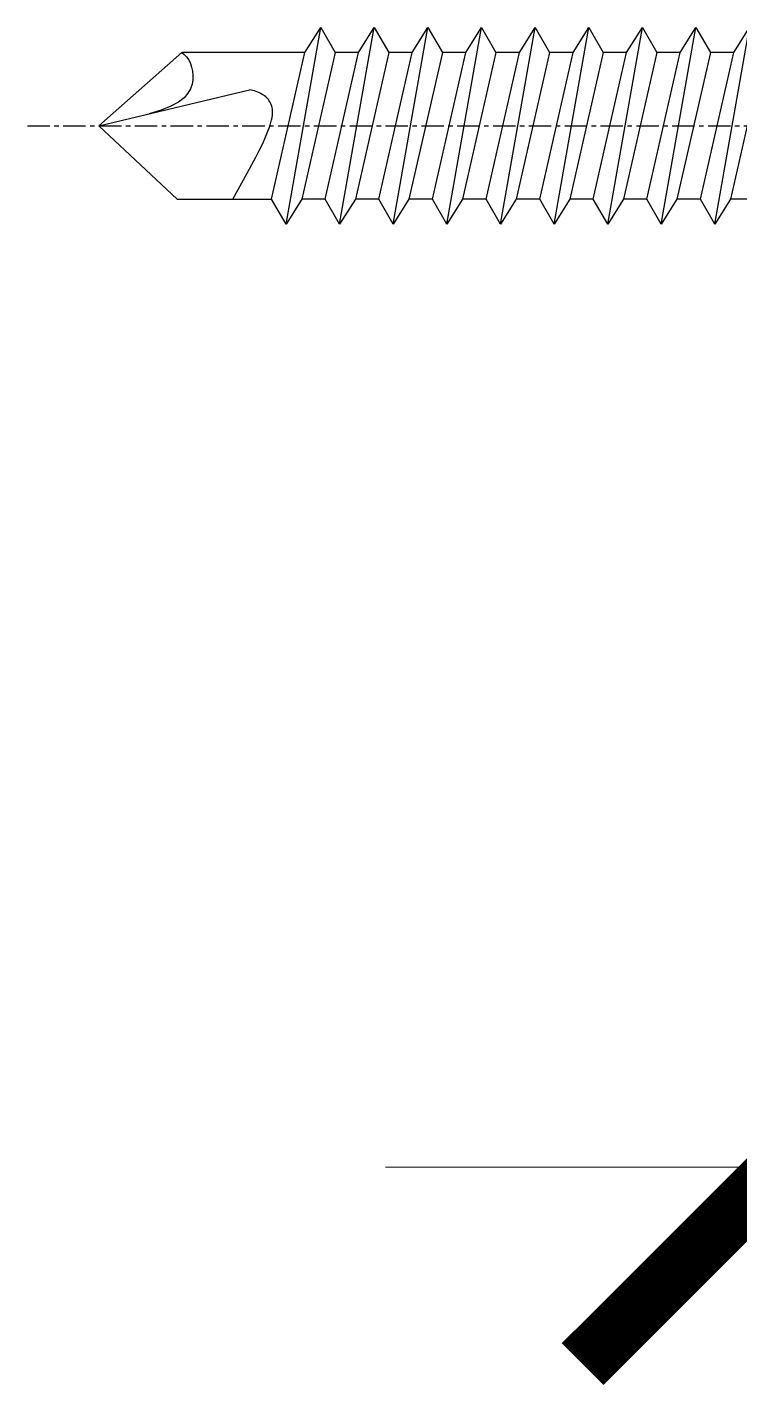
# Model space of a CAD drawing. Header units: millimetres. Extents: x -547695 to 905972, y -1055718 to 167349.
# Drawn here: x -516408.4 to -516265.3, y -1036734.6 to -1036459.8 of the extents above; entities that cross this region are included whole.
import ezdxf

# ---------------------------------------------------------------- set-up
doc = ezdxf.new("R2010")
doc.units = ezdxf.units.MM
doc.linetypes.add('View-XTD-CT Cua$0$View-XĐL-CT Cửa$0$CENTER', pattern=[2, 1.25, -0.25, 0.25, -0.25])
doc.layers.get('DEFPOINTS').update_dxf_attribs({"color": 1, "lineweight": 25})
doc.layers.add('View-XTD-CT Cua$0$View-XĐL-CT Cửa$0$KT-Dim', color=5, linetype='Continuous', lineweight=15)
doc.layers.add('View-XTD-CT Cua$0$View-XĐL-CT Cửa$0$KT-NetThay', color=7, linetype='Continuous', lineweight=18)
doc.layers.add('View-XTD-CT Cua$0$View-XĐL-CT Cửa$0$Screw', color=253, linetype='Continuous')
doc.styles.add('View-XTD-CT Cua$0$View-XĐL-CT Cửa$0$GM-Arial', font='arial.ttf')
doc.dimstyles.new('View-XTD-CT Cua$0$View-XĐL-CT Cửa$0$GM_DIM50', dxfattribs={"dimscale": 0.5, "dimtxt": 220, "dimasz": 110, "dimexe": 66, "dimexo": 0, "dimgap": 55, "dimtad": 1, "dimdec": 0, "dimzin": 0, "dimdsep": 46, "dimtxsty": 'View-XTD-CT Cua$0$View-XĐL-CT Cửa$0$GM-Arial', "dimblk": 'View-XTD-CT Cua$0$View-XĐL-CT Cửa$0$_ArchTick', "dimcen": 150, "dimdle": 66, "dimclrd": 256, "dimclre": 256, "dimclrt": 6, "dimadec": 0, "dimazin": 0, "dimtfac": 1, "dimtdec": 0, "dimtix": 1, "dimtmove": 2, "dimatfit": 3, "dimfxl": 1, "dimtvp": 0.833333, "dimtolj": 1, "dimtzin": 0, "dimarcsym": 0})

# ---------------------------------------------------------------- blocks, each defined once
blk = doc.blocks.new('View-XTD-CT Cua$0$View-XĐL-CT Cửa$0$_ArchTick')
at = {"color": 0, "linetype": 'ByBlock', "const_width": 0.15}
blk.add_lwpolyline([(-0.5, -0.5), (0.5, 0.5)], dxfattribs=at)
blk = doc.blocks.new('*D245')
at = {"layer": 'DEFPOINTS', "color": 0, "transparency": 16777216}
for p in [(-3949.14, 1534.81), (-4099.14, 1421.09), (-3949.14, 1108.8)]:
    blk.add_point(p, dxfattribs=at)
at = {"layer": 'View-XTD-CT Cua$0$View-XĐL-CT Cửa$0$KT-Dim', "lineweight": -2, "transparency": 16777216}
for p, q in [((-4099.14, 1421.09), (-4099.14, 1567.81)), ((-3949.14, 1108.8), (-3949.14, 1567.81)), ((-4099.14, 1534.81), (-4154.14, 1534.81)), ((-4099.14, 1534.81), (-3949.14, 1534.81)), ((-3949.14, 1534.81), (-3894.14, 1534.81))]:
    blk.add_line(p, q, dxfattribs=at)
at = {"layer": 'View-XTD-CT Cua$0$View-XĐL-CT Cửa$0$KT-Dim', "lineweight": -2, "transparency": 16777216, "xscale": 55, "yscale": 55, "zscale": 55}
blk.add_blockref('View-XTD-CT Cua$0$View-XĐL-CT Cửa$0$_ArchTick', (-4099.14, 1534.81), dxfattribs=at)
at = {"layer": 'View-XTD-CT Cua$0$View-XĐL-CT Cửa$0$KT-Dim', "lineweight": -2, "transparency": 16777216, "xscale": 55, "yscale": 55, "zscale": 55, "rotation": 180}
blk.add_blockref('View-XTD-CT Cua$0$View-XĐL-CT Cửa$0$_ArchTick', (-3949.14, 1534.81), dxfattribs=at)
at = {"layer": 'View-XTD-CT Cua$0$View-XĐL-CT Cửa$0$KT-Dim', "color": 6, "transparency": 16777216, "insert": (-4024.14, 1618.51), "char_height": 110, "attachment_point": 5, "style": 'View-XTD-CT Cua$0$View-XĐL-CT Cửa$0$GM-Arial'}
blk.add_mtext('\\A1;30', dxfattribs=at)
blk = doc.blocks.new('View-XTD-CT Cua$0$View-XĐL-CT Cửa$0$hex. head sd. 5.5x50 (elev)')
at = {"layer": 'View-XTD-CT Cua$0$View-XĐL-CT Cửa$0$Screw'}
for q in [(47.692, 2.052), (45.798, 1.005)]:
    blk.add_line((50, 0), q, dxfattribs=at)
for points in [[(32.807, -2.75), (33.21, -2.052), (32.279, 2.052), (31.841, 2.75), (31.438, 2.052), (32.369, -2.052), (32.807, -2.75), (31.841, 2.75)], [(34.304, -2.75), (34.707, -2.052), (33.775, 2.052), (33.337, 2.75), (32.934, 2.052), (33.866, -2.052), (34.304, -2.75), (33.337, 2.75)], [(35.8, -2.75), (36.203, -2.052), (35.271, 2.052), (34.833, 2.75), (34.431, 2.052), (35.362, -2.052), (35.8, -2.75), (34.833, 2.75)], [(37.297, -2.75), (37.699, -2.052), (36.768, 2.052), (36.33, 2.75), (35.927, 2.052), (36.858, -2.052), (37.297, -2.75), (36.33, 2.75)], [(38.793, -2.75), (39.196, -2.052), (38.264, 2.052), (37.826, 2.75), (37.423, 2.052), (38.355, -2.052), (38.793, -2.75), (37.826, 2.75)], [(40.289, -2.75), (40.692, -2.052), (39.76, 2.052), (39.322, 2.75), (38.92, 2.052), (39.851, -2.052), (40.289, -2.75), (39.322, 2.75)], [(41.786, -2.75), (42.188, -2.052), (41.257, 2.052), (40.819, 2.75), (40.416, 2.052), (41.348, -2.052), (41.786, -2.75), (40.819, 2.75)], [(43.282, -2.75), (43.685, -2.052), (42.753, 2.052), (42.315, 2.75), (41.912, 2.052), (42.844, -2.052), (43.282, -2.75), (42.315, 2.75)], [(44.778, -2.75), (45.181, -2.052), (44.25, 2.052), (43.811, 2.75), (43.409, 2.052), (44.34, -2.052), (44.778, -2.75), (43.811, 2.75)], [(32.279, 2.052), (32.934, 2.052)], [(33.775, 2.052), (34.431, 2.052)], [(35.271, 2.052), (35.927, 2.052)], [(36.768, 2.052), (37.423, 2.052)], [(38.264, 2.052), (38.92, 2.052)], [(39.76, 2.052), (40.416, 2.052)], [(41.257, 2.052), (41.912, 2.052)], [(42.753, 2.052), (43.409, 2.052)], [(44.25, 2.052), (47.692, 2.052)], [(47.692, 2.052), (47.618, 1.995), (47.553, 1.924), (47.496, 1.84), (47.45, 1.745), (47.415, 1.641), (47.391, 1.529), (47.381, 1.411), (47.384, 1.288), (47.403, 1.162), (47.445, 1.035), (47.517, 0.908), (47.627, 0.783), (47.782, 0.661), (47.991, 0.545), (48.26, 0.436), (48.598, 0.335)], [(46.261, -2.052), (45.863, -1.326), (45.73, -1.08), (45.622, -0.876), (45.536, -0.707), (45.467, -0.566), (45.41, -0.446), (45.363, -0.339), (45.321, -0.241), (45.283, -0.148), (45.251, -0.062), (45.223, 0.019), (45.2, 0.095), (45.182, 0.166), (45.168, 0.233), (45.159, 0.295), (45.155, 0.354), (45.156, 0.409), (45.16, 0.461), (45.168, 0.509), (45.179, 0.554), (45.193, 0.596), (45.209, 0.634), (45.227, 0.67), (45.247, 0.702), (45.269, 0.732), (45.292, 0.76), (45.318, 0.786), (45.346, 0.81), (45.376, 0.834), (45.409, 0.857), (45.444, 0.879), (45.483, 0.901), (45.524, 0.923), (45.566, 0.943), (45.611, 0.962), (45.657, 0.978), (45.704, 0.991), (45.751, 1), (45.798, 1.005)], [(50, 0), (47.815, -2.052), (45.205, -2.052)], [(31.714, -2.052), (32.369, -2.052)], [(33.21, -2.052), (33.866, -2.052)], [(34.707, -2.052), (35.362, -2.052)], [(36.203, -2.052), (36.858, -2.052)], [(37.699, -2.052), (38.355, -2.052)], [(39.196, -2.052), (39.851, -2.052)], [(40.692, -2.052), (41.348, -2.052)], [(42.188, -2.052), (42.844, -2.052)], [(43.685, -2.052), (44.34, -2.052)]]:
    blk.add_lwpolyline(points, dxfattribs=at)
at = {"layer": 'View-XTD-CT Cua$0$View-XĐL-CT Cửa$0$Screw', "linetype": 'View-XTD-CT Cua$0$View-XĐL-CT Cửa$0$CENTER', "ltscale": 0.5}
blk.add_lwpolyline([(52, 0), (-7.451, 0)], dxfattribs=at)
blk = doc.blocks.new('View-XTD-CT Cua$0$View-XĐL-CT Cửa$0$A$C77827696')
at = {"layer": 'View-XTD-CT Cua$0$View-XĐL-CT Cửa$0$Screw', "xscale": -4.999999999999999, "yscale": 4.999999999999999, "zscale": 4.999999999999999}
blk.add_blockref('View-XTD-CT Cua$0$View-XĐL-CT Cửa$0$hex. head sd. 5.5x50 (elev)', (-3944.14, 1680.23), dxfattribs=at)
at = {"layer": 'View-XTD-CT Cua$0$View-XĐL-CT Cửa$0$KT-Dim'}
dim = blk.add_linear_dim(base=(-3949.14, 1534.81), p1=(-4099.14, 1421.09), p2=(-3949.14, 1108.8), text='30', dimstyle='View-XTD-CT Cua$0$View-XĐL-CT Cửa$0$GM_DIM50', dxfattribs=at)
dim.commit()
dim.dimension.update_dxf_attribs({"geometry": '*D245', "text_midpoint": (-4024.14, 1618.51)})

msp = doc.modelspace()

# ---------------------------------------------------------------- block references
at = {"layer": 'View-XTD-CT Cua$0$View-XĐL-CT Cửa$0$KT-NetThay', "xscale": 1.44, "yscale": 1.44, "zscale": 1.44}
msp.add_blockref('View-XTD-CT Cua$0$View-XĐL-CT Cửa$0$A$C77827696', (-510354.47, -1038899.17), dxfattribs=at)

doc.saveas('drawing.dxf')
